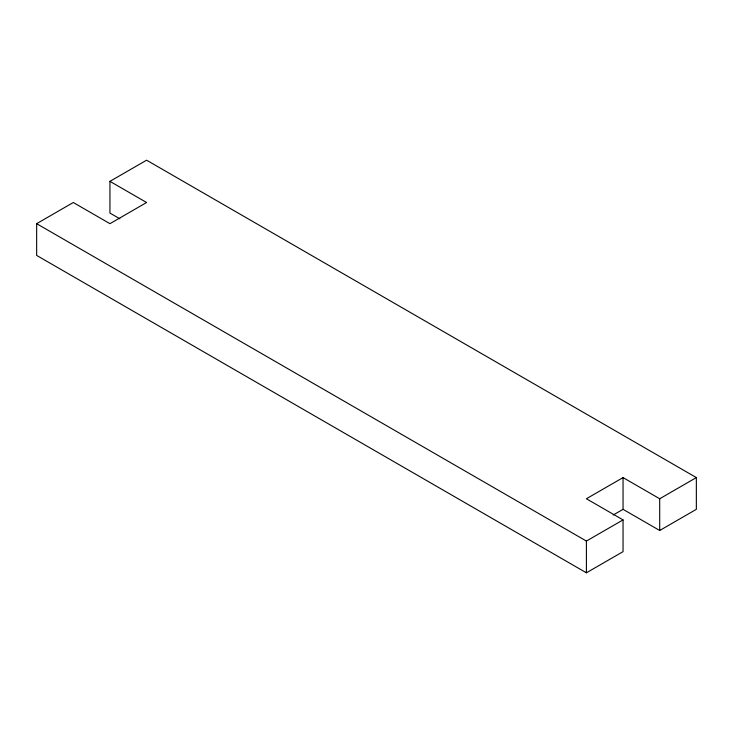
<?xml version="1.0" encoding="UTF-8"?>
<svg xmlns="http://www.w3.org/2000/svg" width="733" height="733" viewBox="0 0 733 733"><rect width="100%" height="100%" fill="white"/><g stroke="black" fill="none" stroke-linecap="round" stroke-linejoin="round"><path stroke-width="1.1" d="M613.145 515.042L623.05 509.325L659.7 530.49L696.35 509.325L696.35 477.586L659.7 498.752L623.05 477.586L586.4 498.752L623.05 519.908L623.05 551.647L586.4 572.803L36.65 255.414L36.65 223.675L73.3 202.51L109.95 223.675L146.6 202.51L109.95 181.353L109.95 213.092L119.855 218.81M109.95 181.353L146.6 160.197L696.35 477.586M36.65 223.675L586.4 541.064L623.05 519.908M659.7 498.752L659.7 530.49M623.05 477.586L623.05 509.325M586.4 541.064L586.4 572.803"/></g></svg>
